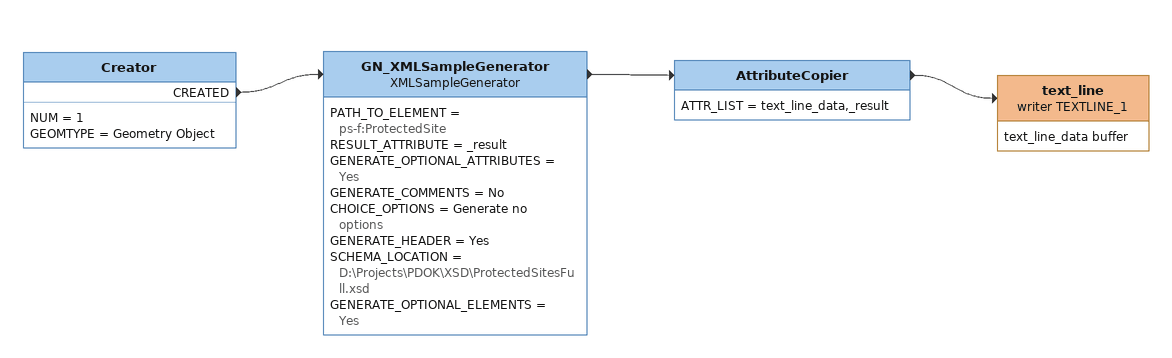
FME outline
Creator
    NUM = 1
    GEOMTYPE = Geometry Object
    CREATED -> GN_XMLSampleGenerator
GN_XMLSampleGenerator: XMLSampleGenerator
    PATH_TO_ELEMENT = ps-f:ProtectedSite
    RESULT_ATTRIBUTE = _result
    GENERATE_OPTIONAL_ATTRIBUTES = Yes
    GENERATE_COMMENTS = No
    CHOICE_OPTIONS = Generate no options
    GENERATE_HEADER = Yes
    SCHEMA_LOCATION = D:\Projects\PDOK\XSD\ProtectedSitesFull.xsd
    GENERATE_OPTIONAL_ELEMENTS = Yes
    -> AttributeCopier
AttributeCopier
    ATTR_LIST = text_line_data,_result
    -> text_line (writer TEXTLINE_1)
text_line (writer TEXTLINE_1)
    attributes: text_line_data buffer
